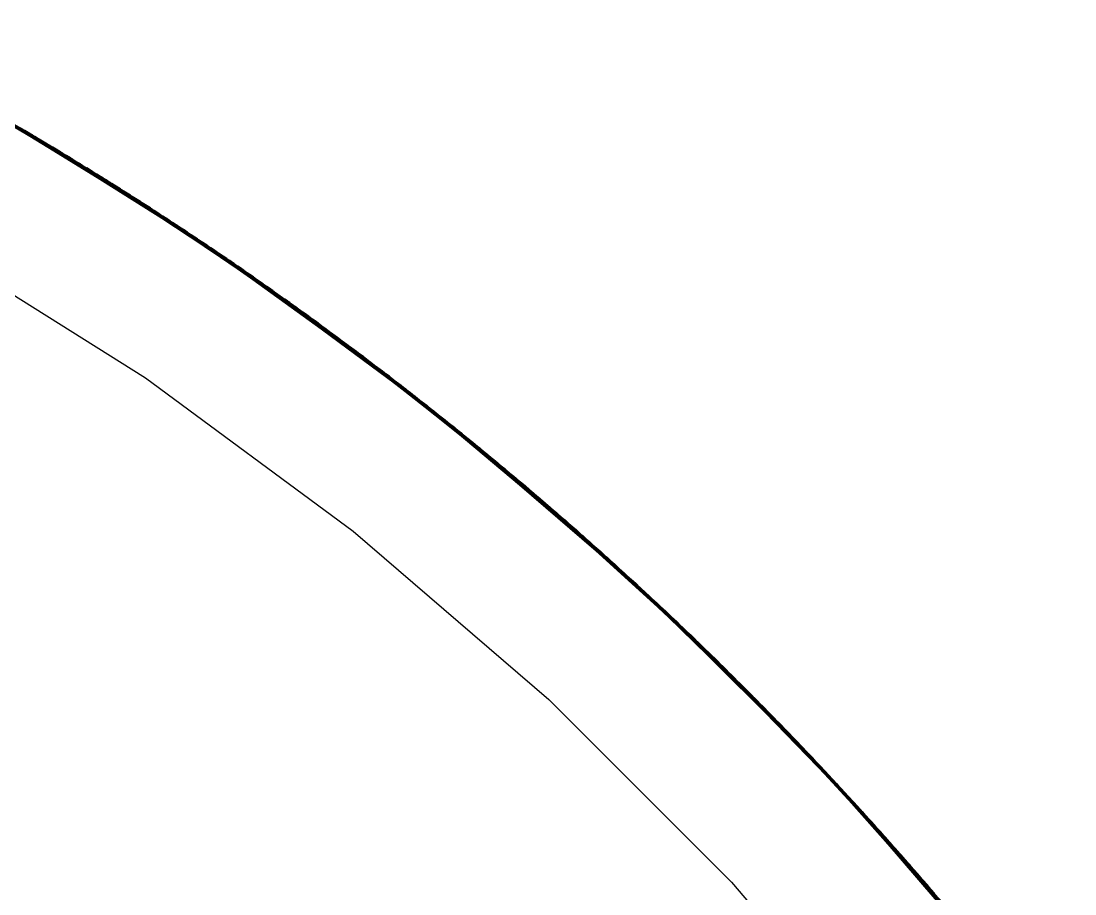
# Model space of a CAD drawing. Header units: millimetres. Extents: x 0 to 420, y 0 to 297.
# Drawn here: x 197.031 to 198.496, y 270.248 to 271.462 of the extents above; entities that cross this region are included whole.
import ezdxf

# ---------------------------------------------------------------- set-up
doc = ezdxf.new("R2010")
doc.units = ezdxf.units.MM
doc.linetypes.add('DASHED', pattern=[1.524, 1.27, -0.254])
doc.layers.add('HIDDEN', color=8, linetype='DASHED', lineweight=25)
doc.layers.add('VISIBLE', color=7, linetype='CONTINUOUS', lineweight=50)

msp = doc.modelspace()

# ---------------------------------------------------------------- linework, layer by layer
at = {"layer": 'HIDDEN'}
for points in [[(196.75632, 271.46195), (197.0338, 271.31043)], [(196.76181, 271.45917), (197.03911, 271.30731)], [(196.76729, 271.45637), (197.0444, 271.30418)], [(196.76739, 271.45626), (197.03907, 271.30717)], [(196.77096, 271.45444), (197.04076, 271.30611)], [(196.77194, 271.45401), (197.04889, 271.30152)], [(196.77742, 271.45121), (197.05419, 271.29838)], [(196.78192, 271.44883), (197.05318, 271.29882)], [(196.7829, 271.4484), (197.05948, 271.29523)], [(196.79088, 271.44402), (197.05483, 271.29777)], [(196.79301, 271.44321), (197.06923, 271.28941)], [(196.7965, 271.44133), (197.06556, 271.29138)], [(196.79846, 271.44039), (197.0745, 271.28625)], [(196.80562, 271.43639), (197.06164, 271.29343)], [(196.80856, 271.43514), (197.08424, 271.28038)], [(196.8112, 271.4337), (197.07965, 271.28293)], [(196.814, 271.43231), (197.08949, 271.2772)], [(196.81998, 271.4289), (197.06866, 271.28897)], [(196.82408, 271.42704), (197.09922, 271.27131)], [(196.82559, 271.42617), (197.09367, 271.27445)], [(196.82951, 271.42418), (197.10446, 271.26811)], [(196.83468, 271.42117), (197.07549, 271.28462)], [(196.83956, 271.41887), (197.11415, 271.26218)], [(196.84027, 271.41843), (197.10767, 271.26592)], [(196.84499, 271.41599), (197.1194, 271.25896)], [(196.84911, 271.41351), (197.08249, 271.28017)], [(196.85043, 271.41309), (197.12463, 271.25573)], [(196.85467, 271.41076), (197.12167, 271.25733)], [(196.85503, 271.41064), (197.12907, 271.25298)], [(196.86046, 271.40774), (197.13431, 271.24975)], [(196.86351, 271.40581), (197.08946, 271.27573)], [(196.86553, 271.40495), (197.13398, 271.24979)], [(196.86588, 271.40483), (197.13954, 271.2465)], [(196.86913, 271.40302), (197.13558, 271.24873)], [(196.87046, 271.40237), (197.14396, 271.24375)], [(196.87588, 271.39945), (197.14918, 271.2405)], [(196.88, 271.39715), (197.14794, 271.24111)], [(196.88129, 271.39652), (197.15439, 271.23724)], [(196.889, 271.39205), (197.14951, 271.24006)], [(196.89128, 271.39109), (197.16402, 271.23119)], [(196.89452, 271.38926), (197.16011, 271.23342)], [(196.89668, 271.38815), (197.16921, 271.22791)], [(196.90322, 271.38429), (197.15641, 271.23546)], [(196.90665, 271.3827), (197.17883, 271.22184)], [(196.90879, 271.38145), (197.17395, 271.22469)], [(196.91203, 271.37974), (197.18401, 271.21854)], [(196.91779, 271.37627), (197.16313, 271.23097)], [(196.919, 271.37423), (197.0553, 271.29517)], [(196.92198, 271.37424), (197.19359, 271.21243)], [(196.92332, 271.37343), (197.18781, 271.2159)], [(196.92735, 271.37126), (197.19876, 271.20911)], [(196.93205, 271.36836), (197.17003, 271.22635)], [(196.93729, 271.36572), (197.20833, 271.20296)], [(196.93755, 271.36551), (197.20165, 271.20703)], [(196.94266, 271.36273), (197.2135, 271.19963)], [(196.94639, 271.36034), (197.17689, 271.22177)], [(196.94803, 271.35971), (197.21867, 271.19628)], [(196.95193, 271.35745), (197.21538, 271.19818)], [(196.95256, 271.35716), (197.22304, 271.19345)], [(196.95793, 271.35414), (197.2282, 271.1901)], [(196.96072, 271.35226), (197.1837, 271.21722)], [(196.96099, 271.35241), (197.27321, 271.1604)], [(196.96268, 271.35138), (197.22756, 271.19035)], [(196.96328, 271.35111), (197.23334, 271.18674)], [(196.96627, 271.34935), (197.22913, 271.18925)], [(196.96782, 271.34854), (197.23771, 271.18388)], [(196.97317, 271.3455), (197.24286, 271.18051)], [(196.97699, 271.34325), (197.2412, 271.18144)], [(196.97851, 271.34246), (197.248, 271.17714)], [(196.98561, 271.33811), (197.24286, 271.18028)], [(196.98838, 271.33682), (197.25749, 271.17088)], [(196.99113, 271.33516), (197.25327, 271.17343)], [(196.9937, 271.33376), (197.26261, 271.16749)], [(197, 271.33012), (197.3166, 271.13119)], [(197.3166, 271.13119), (197, 271.33012)], [(197.00004, 271.32981), (197.24945, 271.17565)], [(197.3164, 271.13131), (197.00162, 271.32911)], [(197.00355, 271.32807), (197.27208, 271.1612)], [(197.00551, 271.32687), (197.26698, 271.16436)], [(197.00886, 271.32499), (197.27719, 271.15778)], [(197.01411, 271.32165), (197.25626, 271.17089)], [(197.0187, 271.31927), (197.28664, 271.15146)], [(197.01956, 271.3187), (197.28065, 271.15524)], [(197.02401, 271.31618), (197.29174, 271.14803)], [(197.02835, 271.31334), (197.26296, 271.16619)], [(197.02931, 271.31307), (197.29684, 271.14459)], [(197.0338, 271.31043), (197.30115, 271.14167)], [(197.03383, 271.31034), (197.29422, 271.14613)], [(197.03911, 271.30731), (197.30625, 271.13822)], [(197.04251, 271.305), (197.26969, 271.16148)], [(197.0444, 271.30418), (197.31134, 271.13477)], [(197.04449, 271.30406), (197.30623, 271.13808)], [(197.04797, 271.30199), (197.30781, 271.13693)], [(197.04889, 271.30152), (197.31565, 271.13183)], [(197.05419, 271.29838), (197.32074, 271.12836)], [(197.05856, 271.2957), (197.31973, 271.12888)], [(197.05948, 271.29523), (197.32582, 271.12489)], [(197.06714, 271.29036), (197.32134, 271.12772)], [(197.06923, 271.28941), (197.33519, 271.11846)], [(197.07259, 271.28732), (197.33164, 271.12066)], [(197.0745, 271.28625), (197.34024, 271.11498)], [(197.0814, 271.2818), (197.32785, 271.12297)], [(197.08424, 271.28038), (197.34959, 271.1085)], [(197.0868, 271.27876), (197.34517, 271.11134)], [(197.08949, 271.2772), (197.35463, 271.105)], [(197.09527, 271.27341), (197.33457, 271.11807)], [(197.09628, 271.27139), (197.27651, 271.1567)], [(197.09922, 271.27131), (197.36397, 271.0985)], [(197.10069, 271.27034), (197.35864, 271.10197)], [(197.10446, 271.26811), (197.369, 271.09498)], [(197.10942, 271.26478), (197.34114, 271.11328)], [(197.11415, 271.26218), (197.37829, 271.08844)], [(197.11483, 271.26169), (197.37206, 271.09259)], [(197.1194, 271.25896), (197.38333, 271.0849)], [(197.12336, 271.25621), (197.34783, 271.1084)], [(197.12463, 271.25573), (197.38835, 271.08134)], [(197.12875, 271.25311), (197.38547, 271.08314)], [(197.12907, 271.25298), (197.39261, 271.07833)], [(197.13431, 271.24975), (197.39763, 271.07476)], [(197.1372, 271.24765), (197.35452, 271.10352)], [(197.13922, 271.24662), (197.39727, 271.07485)], [(197.13954, 271.2465), (197.40264, 271.0712)], [(197.14264, 271.2445), (197.39882, 271.07367)], [(197.14396, 271.24375), (197.40688, 271.06817)], [(197.14918, 271.2405), (197.41188, 271.0646)], [(197.15313, 271.23795), (197.41068, 271.06529)], [(197.15439, 271.23724), (197.41687, 271.06101)], [(197.16181, 271.23228), (197.41217, 271.06415)], [(197.16402, 271.23119), (197.4261, 271.05436)], [(197.16715, 271.22914), (197.42234, 271.05684)], [(197.16921, 271.22791), (197.43108, 271.05077)], [(197.17552, 271.22363), (197.41877, 271.05911)], [(197.17883, 271.22184), (197.44029, 271.04409)], [(197.18088, 271.22045), (197.43562, 271.04724)], [(197.18401, 271.21854), (197.44525, 271.04048)], [(197.18953, 271.21472), (197.42521, 271.05419)], [(197.19063, 271.21259), (197.32165, 271.12508)], [(197.19359, 271.21243), (197.45442, 271.03377)], [(197.19488, 271.21153), (197.44887, 271.0376)], [(197.19876, 271.20911), (197.45938, 271.03013)], [(197.20329, 271.2059), (197.4318, 271.04916)], [(197.20833, 271.20296), (197.46854, 271.02339)], [(197.2086, 271.20271), (197.46213, 271.02788)], [(197.2135, 271.19963), (197.47349, 271.01974)], [(197.21704, 271.19703), (197.43838, 271.04414)], [(197.21867, 271.19628), (197.47844, 271.01607)], [(197.2224, 271.19379), (197.47527, 271.01818)], [(197.22304, 271.19345), (197.48262, 271.01297)], [(197.2282, 271.1901), (197.48756, 271.0093)], [(197.23088, 271.18804), (197.44484, 271.0392)], [(197.23275, 271.18705), (197.48695, 271.00958)], [(197.23334, 271.18674), (197.49248, 271.00562)], [(197.23624, 271.18477), (197.48844, 271.0084)], [(197.23771, 271.18388), (197.49666, 271.00249)], [(197.24286, 271.18051), (197.50159, 270.9988)], [(197.24655, 271.17801), (197.49997, 270.99985)], [(197.248, 271.17714), (197.5065, 270.99511)], [(197.25481, 271.17234), (197.50157, 270.99857)], [(197.25749, 271.17088), (197.51558, 270.98827)], [(197.26014, 271.16905), (197.51154, 270.99107)], [(197.26261, 271.16749), (197.52047, 270.98457)], [(197.26869, 271.16315), (197.50788, 270.99353)], [(197.27208, 271.1612), (197.52952, 270.97768)], [(196.9, 271.15692), (197.20394, 270.96594)], [(196.9, 271.15692), (197.20394, 270.96594)], [(197.27396, 271.15986), (197.52463, 270.98116)], [(197.27469, 271.15941), (197.57167, 270.94521)], [(197.27719, 271.15778), (197.5344, 270.97396)], [(197.28224, 271.1541), (197.51436, 270.98834)], [(197.28664, 271.15146), (197.54344, 270.96704)], [(197.28748, 271.15081), (197.5377, 270.97119)], [(197.29174, 271.14803), (197.54832, 270.9633)], [(197.29587, 271.14494), (197.52079, 270.98321)], [(197.29684, 271.14459), (197.55319, 270.95954)], [(197.30115, 271.14167), (197.55731, 270.95636)], [(197.30116, 271.1416), (197.55066, 270.96125)], [(197.30625, 271.13822), (197.56218, 270.9526)], [(197.30952, 271.1357), (197.52717, 270.97811)], [(197.31134, 271.13477), (197.56704, 270.94883)], [(197.31139, 271.13466), (197.56217, 270.95244)], [(197.31479, 271.13234), (197.56365, 270.95121)], [(197.31565, 271.13183), (197.57115, 270.94562)], [(197.3166, 271.13119), (197.61745, 270.90915)], [(197.61745, 270.90915), (197.3166, 271.13119)], [(197.61728, 270.90928), (197.31884, 271.12954)], [(197.32074, 271.12836), (197.57601, 270.94184)], [(197.32496, 271.1254), (197.57502, 270.94244)], [(197.32582, 271.12489), (197.58086, 270.93806)], [(197.33315, 271.11955), (197.57657, 270.94116)], [(197.33519, 271.11846), (197.5898, 270.93105)], [(197.33841, 271.11616), (197.5864, 270.93346)], [(197.34024, 271.11498), (197.59463, 270.92725)], [(197.34685, 271.11009), (197.58277, 270.93601)], [(197.34959, 271.1085), (197.60355, 270.9202)], [(197.35205, 271.10672), (197.59932, 270.92331)], [(197.35463, 271.105), (197.60836, 270.91638)], [(197.36019, 271.10082), (197.58916, 270.9307)], [(197.36103, 271.09877), (197.53368, 270.9729)], [(197.36397, 271.0985), (197.61726, 270.9093)], [(197.36539, 271.09743), (197.61218, 270.9131)], [(197.369, 271.09498), (197.62207, 270.90547)], [(197.37373, 271.09135), (197.59545, 270.92547)], [(197.37829, 271.08844), (197.63093, 270.89836)], [(197.37894, 271.08791), (197.62497, 270.9029)], [(197.38333, 271.0849), (197.63573, 270.8945)], [(197.38712, 271.0819), (197.6018, 270.9202)], [(197.38835, 271.08134), (197.64051, 270.89064)], [(197.39232, 271.07845), (197.63775, 270.89263)], [(197.39261, 271.07833), (197.64457, 270.88736)], [(197.39763, 271.07476), (197.64936, 270.88349)], [(197.40037, 271.0725), (197.60818, 270.9149)], [(197.40236, 271.07131), (197.64898, 270.88362)], [(197.40264, 271.0712), (197.65413, 270.87961)], [(197.4056, 271.069), (197.65048, 270.88232)], [(197.40688, 271.06817), (197.65818, 270.87632)], [(197.41188, 271.0646), (197.66295, 270.87244)], [(197.41566, 271.0618), (197.66177, 270.87322)], [(197.41687, 271.06101), (197.6677, 270.86855)], [(197.42398, 271.05558), (197.66318, 270.87199)], [(197.4261, 271.05436), (197.67649, 270.86133)], [(197.42912, 271.05211), (197.67289, 270.86405)], [(197.43108, 271.05077), (197.68122, 270.85743)], [(197.43713, 271.04607), (197.66945, 270.86654)], [(197.44029, 271.04409), (197.68999, 270.85018)], [(197.44227, 271.04257), (197.68555, 270.85361)], [(197.44525, 271.04048), (197.69472, 270.84626)], [(197.45052, 271.03632), (197.6756, 270.8612)], [(197.45147, 271.03414), (197.57678, 270.93846)], [(197.45442, 271.03377), (197.70345, 270.83899)], [(197.45565, 271.0328), (197.69815, 270.84316)], [(197.45938, 271.03013), (197.70817, 270.83505)], [(197.46372, 271.02663), (197.68184, 270.85578)], [(197.46854, 271.02339), (197.71688, 270.82774)], [(197.46882, 271.02311), (197.71075, 270.83263)], [(197.47349, 271.01974), (197.7216, 270.82378)], [(197.47683, 271.01695), (197.6881, 270.85034)], [(197.47844, 271.01607), (197.7263, 270.81981)], [(197.48198, 271.01337), (197.72327, 270.82211)], [(197.48262, 271.01297), (197.73028, 270.81645)], [(197.48756, 271.0093), (197.73497, 270.81247)], [(197.49012, 271.00707), (197.69421, 270.84503)], [(197.49189, 271.00598), (197.73439, 270.81279)], [(197.49248, 271.00562), (197.73965, 270.8085)], [(197.49526, 271.00347), (197.73579, 270.81152)], [(197.49666, 271.00249), (197.74362, 270.8051)], [(197.50159, 270.9988), (197.74831, 270.80111)], [(197.50513, 270.99606), (197.74676, 270.80226)], [(197.5065, 270.99511), (197.75297, 270.79712)], [(197.51301, 270.98989), (197.74829, 270.80087)], [(197.51558, 270.98827), (197.76161, 270.78972)], [(197.51811, 270.98627), (197.75776, 270.79276)], [(197.52047, 270.98457), (197.76626, 270.78571)], [(197.52627, 270.97985), (197.75428, 270.79542)], [(197.52952, 270.97768), (197.77485, 270.77827)], [(197.53133, 270.97623), (197.77019, 270.78205)], [(197.5344, 270.97396), (197.77949, 270.77424)], [(197.53924, 270.96994), (197.76043, 270.78984)], [(197.20394, 270.96594), (197.49275, 270.75278)], [(197.20394, 270.96594), (197.49275, 270.75278)], [(197.54344, 270.96704), (197.78807, 270.76677)], [(197.54426, 270.96633), (197.7826, 270.77128)], [(197.54832, 270.9633), (197.7927, 270.76272)], [(197.55221, 270.95998), (197.76653, 270.78429)], [(197.55319, 270.95954), (197.79733, 270.75866)], [(197.55729, 270.9563), (197.79491, 270.76053)], [(197.55731, 270.95636), (197.80124, 270.75523)], [(197.56218, 270.9526), (197.80586, 270.75117)], [(197.56529, 270.94986), (197.77255, 270.77883)], [(197.56704, 270.94883), (197.81047, 270.7471)], [(197.56706, 270.94873), (197.80586, 270.75099)], [(197.57034, 270.94617), (197.80724, 270.74969)], [(197.57115, 270.94562), (197.81438, 270.74364)], [(197.57392, 270.94335), (197.8512, 270.71058)], [(197.57601, 270.94184), (197.81899, 270.73956)], [(197.58006, 270.93859), (197.81802, 270.74023)], [(197.58086, 270.93806), (197.82358, 270.73548)], [(197.58785, 270.93226), (197.8195, 270.73884)], [(197.5898, 270.93105), (197.83207, 270.72791)], [(197.59288, 270.92855), (197.82883, 270.73054)], [(197.59463, 270.92725), (197.83664, 270.72382)], [(197.60092, 270.92196), (197.82537, 270.7333)], [(197.60355, 270.9202), (197.8451, 270.71622)], [(197.6059, 270.91826), (197.84107, 270.71959)], [(197.60836, 270.91638), (197.84966, 270.7121)], [(197.61367, 270.91184), (197.83141, 270.7276)], [(197.61438, 270.90975), (197.77872, 270.77322)], [(197.61726, 270.9093), (197.8581, 270.70447)], [(197.61745, 270.90915), (197.90086, 270.66525)], [(197.90086, 270.66525), (197.61745, 270.90915)], [(197.61863, 270.90813), (197.85327, 270.70858)], [(197.89911, 270.66676), (197.6187, 270.90808)], [(197.62207, 270.90547), (197.86265, 270.70034)], [(197.62654, 270.90156), (197.83739, 270.72196)], [(197.63093, 270.89836), (197.87105, 270.69269)], [(197.63153, 270.8978), (197.86538, 270.6976)], [(197.63573, 270.8945), (197.87559, 270.68854)], [(197.63934, 270.89126), (197.84336, 270.71632)], [(197.64051, 270.89064), (197.88012, 270.68439)], [(197.64432, 270.88748), (197.87748, 270.68655)], [(197.64457, 270.88736), (197.88397, 270.68085)], [(197.64936, 270.88349), (197.8885, 270.67669)], [(197.65196, 270.88104), (197.8494, 270.71062)], [(197.6539, 270.87972), (197.88811, 270.67686)], [(197.65413, 270.87961), (197.89302, 270.67252)], [(197.65696, 270.87723), (197.88955, 270.67545)], [(197.65818, 270.87632), (197.89685, 270.66897)], [(197.66295, 270.87244), (197.90136, 270.6648)], [(197.66654, 270.86942), (197.90022, 270.66567)], [(197.6677, 270.86855), (197.90586, 270.66062)], [(197.67446, 270.86268), (197.90156, 270.66435)], [(197.67649, 270.86133), (197.91417, 270.65286)], [(197.67936, 270.85888), (197.91075, 270.6558)], [(197.68122, 270.85743), (197.91865, 270.64867)], [(197.68699, 270.85234), (197.90747, 270.65852)], [(197.68999, 270.85018), (197.92695, 270.64088)], [(197.69189, 270.84853), (197.92274, 270.64457)], [(197.69472, 270.84626), (197.93142, 270.63667)], [(197.6997, 270.84179), (197.91329, 270.65277)], [(197.70049, 270.83957), (197.81962, 270.73606)], [(197.70345, 270.83899), (197.93967, 270.62886)], [(197.70461, 270.83794), (197.93464, 270.63336)], [(197.70817, 270.83505), (197.94414, 270.62462)], [(197.71229, 270.83126), (197.91916, 270.64698)], [(197.71688, 270.82774), (197.95237, 270.61678)], [(197.71717, 270.82741), (197.94655, 270.62206)], [(197.7216, 270.82378), (197.95682, 270.61253)], [(197.72473, 270.8208), (197.92508, 270.64115)], [(197.7263, 270.81981), (197.96126, 270.60827)], [(197.72965, 270.81689), (197.95838, 270.61076)], [(197.73028, 270.81645), (197.96502, 270.60466)], [(197.73497, 270.81247), (197.96946, 270.6004)], [(197.73738, 270.81009), (197.93083, 270.63547)], [(197.73908, 270.80889), (197.96888, 270.60077)], [(197.73965, 270.8085), (197.97387, 270.59614)], [(197.74229, 270.80616), (197.97019, 270.59942)], [(197.74362, 270.8051), (197.97762, 270.5925)], [(197.74831, 270.80111), (197.98204, 270.58822)], [(197.75169, 270.79813), (197.98058, 270.58946)], [(197.75297, 270.79712), (197.98644, 270.58394)], [(197.75917, 270.79147), (197.98203, 270.58797)], [(197.76161, 270.78972), (197.99459, 270.57601)], [(197.76402, 270.78755), (197.99097, 270.57927)], [(197.76626, 270.78571), (197.99898, 270.57171)], [(197.77174, 270.78063), (197.98769, 270.58213)], [(197.77485, 270.77827), (198.00709, 270.56375)], [(197.77656, 270.7767), (198.00268, 270.56782)], [(197.77949, 270.77424), (198.01147, 270.55943)], [(197.78408, 270.76991), (197.99346, 270.57618)], [(197.78807, 270.76677), (198.01955, 270.55143)], [(197.78888, 270.76598), (198.01437, 270.55629)], [(197.49275, 270.75278), (197.76483, 270.51864)], [(197.49275, 270.75278), (197.76483, 270.51864)], [(197.7927, 270.76272), (198.02392, 270.5471)], [(197.79635, 270.75919), (197.99922, 270.57024)], [(197.79733, 270.75866), (198.02829, 270.54276)], [(197.80119, 270.75519), (198.02599, 270.54477)], [(197.80124, 270.75523), (198.03198, 270.53908)], [(197.80586, 270.75117), (198.03633, 270.53474)], [(197.8088, 270.74823), (198.00484, 270.56443)], [(197.81047, 270.7471), (198.04067, 270.53039)], [(197.81047, 270.74701), (198.03631, 270.53456)], [(197.81362, 270.74423), (198.0376, 270.53319)], [(197.81438, 270.74364), (198.04435, 270.52669)], [(197.81899, 270.73956), (198.04869, 270.52232)], [(197.82285, 270.73604), (198.04776, 270.52307)], [(197.82358, 270.73548), (198.05301, 270.51796)], [(197.8302, 270.72924), (198.04917, 270.52156)], [(197.83207, 270.72791), (198.06101, 270.50988)], [(197.83498, 270.72522), (198.05796, 270.51269)], [(197.83664, 270.72382), (198.06532, 270.5055)], [(197.84258, 270.71815), (198.05469, 270.51564)], [(197.8451, 270.71622), (198.07327, 270.49738)], [(197.84733, 270.71413), (198.06946, 270.501)], [(197.84966, 270.7121), (198.07757, 270.49299)], [(197.8547, 270.70721), (198.06035, 270.50959)], [(197.8555, 270.70669), (198.11657, 270.45258)], [(197.85528, 270.70507), (198.01065, 270.55845)], [(197.8581, 270.70447), (198.0855, 270.48484)], [(197.85941, 270.7032), (198.08095, 270.48924)], [(197.86265, 270.70034), (198.08979, 270.48043)], [(197.86684, 270.69619), (198.06598, 270.50355)], [(197.87105, 270.69269), (198.09769, 270.47226)], [(197.87159, 270.69211), (198.09233, 270.47752)], [(197.87559, 270.68854), (198.10196, 270.46783)], [(197.879, 270.68507), (198.07155, 270.49759)], [(197.88012, 270.68439), (198.10622, 270.4634)], [(197.88375, 270.68097), (198.10372, 270.46573)], [(197.88397, 270.68085), (198.10983, 270.45963)], [(197.8885, 270.67669), (198.11409, 270.45518)], [(197.89096, 270.67407), (198.07723, 270.49151)], [(197.89282, 270.67262), (198.1137, 270.4554)], [(197.89302, 270.67252), (198.11833, 270.45074)], [(197.89571, 270.66994), (198.11507, 270.45388)], [(197.89685, 270.66897), (198.12194, 270.44696)], [(197.90086, 270.66525), (198.16526, 270.40086)], [(198.16526, 270.40086), (197.90086, 270.66525)], [(197.90136, 270.6648), (198.12617, 270.44251)], [(198.16488, 270.40124), (197.90201, 270.66411)], [(197.90476, 270.66155), (198.12509, 270.44345)], [(197.90586, 270.66062), (198.1304, 270.43806)], [(197.91223, 270.65433), (198.12635, 270.44204)], [(197.91417, 270.65286), (198.1382, 270.42979)], [(197.9169, 270.65023), (198.13498, 270.43294)], [(197.91865, 270.64867), (198.14241, 270.42531)], [(197.92411, 270.6432), (198.13188, 270.43585)], [(197.92695, 270.64088), (198.1502, 270.41702)], [(197.92875, 270.6391), (198.14623, 270.42096)], [(197.93142, 270.63667), (198.1544, 270.41253)], [(197.93609, 270.63191), (198.13735, 270.42972)], [(197.93672, 270.62966), (198.04917, 270.51872)], [(197.93967, 270.62886), (198.16214, 270.40422)], [(197.94075, 270.62775), (198.15739, 270.40903)], [(197.94414, 270.62462), (198.16633, 270.39971)], [(197.94802, 270.62058), (198.14282, 270.4236)], [(197.95237, 270.61678), (198.17404, 270.39136)], [(197.95266, 270.61641), (198.16856, 270.39701)], [(197.95682, 270.61253), (198.17822, 270.38684)], [(197.95976, 270.60936), (198.14836, 270.41739)], [(197.96126, 270.60827), (198.18238, 270.38231)], [(197.96443, 270.60514), (198.17966, 270.38498)], [(197.96502, 270.60466), (198.18591, 270.37847)], [(197.96946, 270.6004), (198.19006, 270.37394)], [(197.97168, 270.5979), (198.15375, 270.41135)], [(197.97333, 270.59657), (198.1895, 270.37435)], [(197.97387, 270.59614), (198.1942, 270.3694)], [(197.97636, 270.59365), (198.19072, 270.37293)], [(197.97762, 270.5925), (198.19772, 270.36554)], [(197.98204, 270.58822), (198.20185, 270.36099)], [(197.98524, 270.58503), (198.20048, 270.3623)], [(197.98644, 270.58394), (198.20598, 270.35644)], [(197.9923, 270.57789), (198.20184, 270.36071)], [(197.99459, 270.57601), (198.21361, 270.348)], [(197.99687, 270.57368), (198.21021, 270.35148)], [(197.99898, 270.57171), (198.21772, 270.34344)], [(198.00412, 270.56631), (198.20715, 270.3545)], [(198.00709, 270.56375), (198.2253, 270.33498)], [(198.0087, 270.56207), (198.22116, 270.33932)], [(198.01147, 270.55943), (198.22941, 270.33039)], [(198.01578, 270.55481), (198.21252, 270.34821)], [(198.01955, 270.55143), (198.23697, 270.3219)], [(198.02034, 270.55057), (198.23209, 270.32709)], [(198.02392, 270.5471), (198.24105, 270.3173)], [(198.02732, 270.54336), (198.2179, 270.34191)], [(198.02829, 270.54276), (198.24513, 270.31269)], [(198.03191, 270.53906), (198.24296, 270.31485)], [(198.03198, 270.53908), (198.24859, 270.30879)], [(198.03633, 270.53474), (198.25266, 270.30418)], [(198.03907, 270.53163), (198.22315, 270.33576)], [(198.04066, 270.53031), (198.25261, 270.30401)], [(198.04067, 270.53039), (198.25671, 270.29957)], [(197.76483, 270.51864), (198.01865, 270.26482)], [(197.76483, 270.51864), (198.01865, 270.26482)], [(198.04363, 270.52732), (198.25381, 270.30257)], [(198.04435, 270.52669), (198.26015, 270.29563)], [(198.04869, 270.52232), (198.2642, 270.29101)], [(198.05234, 270.51856), (198.26333, 270.2918)], [(198.05301, 270.51796), (198.26824, 270.28638)], [(198.05925, 270.5113), (198.26465, 270.2902)], [(198.06101, 270.50988), (198.27571, 270.2778)], [(198.06375, 270.507), (198.27286, 270.28079)], [(198.06532, 270.5055), (198.27974, 270.27317)], [(198.07088, 270.49947), (198.26981, 270.28392)], [(198.07327, 270.49738), (198.28716, 270.26457)], [(198.07537, 270.49516), (198.28358, 270.26842)], [(198.07757, 270.49299), (198.29117, 270.2599)], [(198.08231, 270.48776), (198.27506, 270.27753)], [(198.08276, 270.48559), (198.22853, 270.32945)], [(198.0855, 270.48484), (198.29858, 270.25127)], [(198.08676, 270.48346), (198.2943, 270.25596)], [(198.08979, 270.48043), (198.30258, 270.24659)], [(198.09368, 270.47605), (198.28032, 270.27113)], [(198.09769, 270.47226), (198.30995, 270.23794)], [(198.09817, 270.47167), (198.30492, 270.24354)], [(198.10196, 270.46783), (198.31393, 270.23326)], [(198.10515, 270.46414), (198.28547, 270.26487)], [(198.10622, 270.4634), (198.3179, 270.22857)], [(198.10963, 270.45975), (198.31555, 270.23104)], [(198.10983, 270.45963), (198.32126, 270.22457)], [(198.11409, 270.45518), (198.32523, 270.21987)], [(198.11639, 270.45241), (198.29075, 270.25843)], [(198.11679, 270.45236), (198.3599, 270.17818)], [(198.11816, 270.45083), (198.32485, 270.22011)], [(198.11833, 270.45074), (198.32918, 270.21517)], [(198.12087, 270.44799), (198.32613, 270.2185)], [(198.12194, 270.44696), (198.33254, 270.21116)], [(198.12617, 270.44251), (198.33649, 270.20646)], [(198.12937, 270.43905), (198.33547, 270.20746)], [(198.1304, 270.43806), (198.34043, 270.20174)], [(198.13637, 270.43137), (198.33665, 270.20596)], [(198.1382, 270.42979), (198.34769, 270.193)], [(198.14077, 270.42698), (198.34467, 270.19635)], [(198.14241, 270.42531), (198.35161, 270.18827)], [(198.14754, 270.41949), (198.34177, 270.19943)], [(198.1502, 270.41702), (198.35885, 270.1795)], [(198.1519, 270.4151), (198.35515, 270.18369)], [(198.1544, 270.41253), (198.36276, 270.17475)], [(198.15873, 270.40751), (198.34686, 270.19295)], [(198.15922, 270.40523), (198.26451, 270.28733)], [(198.16214, 270.40422), (198.36997, 270.16596)], [(198.16313, 270.40305), (198.36553, 270.17107)], [(198.16526, 270.40086), (198.40916, 270.11744)], [(198.40916, 270.11744), (198.16526, 270.40086)], [(198.16633, 270.39971), (198.37386, 270.1612)], [(198.40884, 270.11781), (198.16863, 270.39694)], [(198.16995, 270.39542), (198.35191, 270.18653)], [(198.17404, 270.39136), (198.38103, 270.15238)], [(198.17434, 270.39095), (198.37591, 270.15837)], [(198.17822, 270.38684), (198.38491, 270.1476)], [(198.18096, 270.38348), (198.35705, 270.17998)], [(198.18238, 270.38231), (198.38878, 270.14283)], [(198.18536, 270.37897), (198.38624, 270.14565)], [(198.18591, 270.37847), (198.39206, 270.13876)], [(198.19006, 270.37394), (198.39592, 270.13398)], [(198.1921, 270.37133), (198.36206, 270.1736)], [(198.19369, 270.36987), (198.39537, 270.13444)], [(198.1942, 270.3694), (198.39977, 270.1292)], [(198.19651, 270.36677), (198.39651, 270.13293)], [(198.19772, 270.36554), (198.40303, 270.12512)], [(198.20185, 270.36099), (198.40686, 270.12032)], [(198.20486, 270.35759), (198.4056, 270.12169)], [(198.20598, 270.35644), (198.41069, 270.11551)], [(198.21146, 270.35), (198.40686, 270.12002)], [(198.21361, 270.348), (198.41777, 270.10661)], [(198.21575, 270.34552), (198.41461, 270.11028)], [(198.21772, 270.34344), (198.42159, 270.10179)], [(198.22249, 270.33773), (198.41178, 270.11345)], [(198.2253, 270.33498), (198.42863, 270.09287)], [(198.2268, 270.33321), (198.42476, 270.09747)], [(198.22941, 270.33039), (198.43243, 270.08803)], [(198.23343, 270.3255), (198.41673, 270.10686)], [(198.23697, 270.3219), (198.43944, 270.07908)], [(198.23772, 270.32096), (198.43489, 270.08458)], [(198.24105, 270.3173), (198.44323, 270.07423)], [(198.24421, 270.31335), (198.42171, 270.10022)], [(198.24513, 270.31269), (198.44701, 270.06938)], [(198.24852, 270.30877), (198.44498, 270.07166)], [(198.24859, 270.30879), (198.45021, 270.06526)], [(198.25266, 270.30418), (198.45398, 270.06041)], [(198.25517, 270.30092), (198.42657, 270.09374)], [(198.25669, 270.29949), (198.45391, 270.06026)], [(198.25671, 270.29957), (198.45773, 270.05555)], [(198.25947, 270.29632), (198.45502, 270.05874)], [(198.26015, 270.29563), (198.46092, 270.05141)], [(198.2642, 270.29101), (198.46467, 270.04653)], [(198.26762, 270.287), (198.46386, 270.04737)], [(198.26824, 270.28638), (198.46841, 270.04166)], [(198.27407, 270.27931), (198.46508, 270.04568)], [(198.27571, 270.2778), (198.47532, 270.03263)], [(198.27828, 270.27475), (198.47267, 270.03577)], [(198.27974, 270.27317), (198.47904, 270.02774)], [(198.28489, 270.26681), (198.46985, 270.03906)], [(198.01865, 270.26482), (198.25279, 269.99274)], [(198.01865, 270.26482), (198.25279, 269.99274)], [(198.28716, 270.26457), (198.48591, 270.01869)], [(198.28911, 270.26221), (198.48258, 270.02277)], [(198.29117, 270.2599), (198.48962, 270.01378)], [(198.29559, 270.25437), (198.47468, 270.03236)], [(198.29591, 270.25217), (198.43151, 270.08715)], [(198.29858, 270.25127), (198.49646, 270.0047)], [(198.29977, 270.24978), (198.49249, 270.00966)]]:
    msp.add_lwpolyline(points, dxfattribs=at)
at = {"layer": 'VISIBLE'}
for points in [[(196.96792, 271.34847), (197.23782, 271.18381)], [(197.00114, 271.32821), (197.0355, 271.30943)], [(197.00824, 271.32388), (197.04964, 271.30107)], [(197.0266, 271.31443), (197.03209, 271.31144)], [(197.03209, 271.31144), (197.03383, 271.31034)], [(197.0355, 271.30943), (197.04251, 271.305)], [(197.03907, 271.30717), (197.0428, 271.30513)], [(197.04076, 271.30611), (197.04622, 271.30311)], [(197.0428, 271.30513), (197.04449, 271.30406)], [(197.04622, 271.30311), (197.04797, 271.30199)], [(197.04964, 271.30107), (197.09628, 271.27139)], [(197.05318, 271.29882), (197.05691, 271.29676)], [(197.05483, 271.29777), (197.06033, 271.29472)], [(197.0553, 271.29517), (197.14438, 271.24349)], [(197.05691, 271.29676), (197.05856, 271.2957)], [(197.06033, 271.29472), (197.06714, 271.29036)], [(197.06164, 271.29343), (197.07441, 271.2863)], [(197.06556, 271.29138), (197.07101, 271.28834)], [(197.06866, 271.28897), (197.08846, 271.27783)], [(197.07101, 271.28834), (197.07259, 271.28732)], [(197.07441, 271.2863), (197.0814, 271.2818)], [(197.07549, 271.28462), (197.10248, 271.26932)], [(197.07965, 271.28293), (197.08506, 271.27989)], [(197.08249, 271.28017), (197.11646, 271.26076)], [(197.08506, 271.27989), (197.0868, 271.27876)], [(197.08846, 271.27783), (197.09527, 271.27341)], [(197.08946, 271.27573), (197.13044, 271.25214)], [(197.09367, 271.27445), (197.09908, 271.27138)], [(197.09908, 271.27138), (197.10069, 271.27034)], [(197.10248, 271.26932), (197.10942, 271.26478)], [(197.10767, 271.26592), (197.11309, 271.26284)], [(197.11309, 271.26284), (197.11483, 271.26169)], [(197.11646, 271.26076), (197.12336, 271.25621)], [(197.12167, 271.25733), (197.12706, 271.25423)], [(197.12706, 271.25423), (197.12875, 271.25311)], [(197.13044, 271.25214), (197.1372, 271.24765)], [(197.13398, 271.24979), (197.13763, 271.24768)], [(197.13558, 271.24873), (197.14101, 271.24559)], [(197.13763, 271.24768), (197.13922, 271.24662)], [(197.14101, 271.24559), (197.14264, 271.2445)], [(197.14438, 271.24349), (197.19063, 271.21259)], [(197.14794, 271.24111), (197.15156, 271.239)], [(197.14951, 271.24006), (197.15493, 271.2369)], [(197.15156, 271.239), (197.15313, 271.23795)], [(197.15493, 271.2369), (197.16181, 271.23228)], [(197.15641, 271.23546), (197.16882, 271.22816)], [(197.16011, 271.23342), (197.16545, 271.23029)], [(197.16313, 271.23097), (197.18268, 271.21939)], [(197.16545, 271.23029), (197.16715, 271.22914)], [(197.16882, 271.22816), (197.17552, 271.22363)], [(197.17003, 271.22635), (197.1965, 271.21056)], [(197.17395, 271.22469), (197.17932, 271.22152)], [(197.17689, 271.22177), (197.2103, 271.20169)], [(197.17932, 271.22152), (197.18088, 271.22045)], [(197.18268, 271.21939), (197.18953, 271.21472)], [(197.1837, 271.21722), (197.22407, 271.19278)], [(197.18781, 271.2159), (197.19316, 271.21271)], [(197.19316, 271.21271), (197.19488, 271.21153)], [(197.1965, 271.21056), (197.20329, 271.2059)], [(197.20165, 271.20703), (197.20696, 271.20384)], [(197.20696, 271.20384), (197.2086, 271.20271)], [(197.2103, 271.20169), (197.21704, 271.19703)], [(197.21538, 271.19818), (197.22075, 271.19494)], [(197.22075, 271.19494), (197.2224, 271.19379)], [(197.22407, 271.19278), (197.23088, 271.18804)], [(197.22756, 271.19035), (197.23118, 271.18815)], [(197.22913, 271.18925), (197.2345, 271.18599)], [(197.23118, 271.18815), (197.23275, 271.18705)], [(197.2345, 271.18599), (197.23624, 271.18477)], [(197.23782, 271.18381), (197.49676, 271.00241)], [(197.2412, 271.18144), (197.24489, 271.17917)], [(197.24286, 271.18028), (197.24822, 271.17699)], [(197.24489, 271.17917), (197.24655, 271.17801)], [(197.24822, 271.17699), (197.25481, 271.17234)], [(197.24945, 271.17565), (197.26191, 271.16795)], [(197.25327, 271.17343), (197.2586, 271.17014)], [(197.25626, 271.17089), (197.27556, 271.15887)], [(197.2586, 271.17014), (197.26014, 271.16905)], [(197.26191, 271.16795), (197.26869, 271.16315)], [(197.26296, 271.16619), (197.2892, 271.14974)], [(197.26698, 271.16436), (197.27226, 271.16108)], [(197.26969, 271.16148), (197.30279, 271.14057)], [(197.27226, 271.16108), (197.27396, 271.15986)], [(197.27321, 271.1604), (197.27394, 271.15995)], [(197.27394, 271.15995), (197.27469, 271.15941)], [(197.27556, 271.15887), (197.28224, 271.1541)], [(197.27651, 271.1567), (197.31637, 271.13134)], [(197.28065, 271.15524), (197.28589, 271.15195)], [(197.28589, 271.15195), (197.28748, 271.15081)], [(197.2892, 271.14974), (197.29587, 271.14494)], [(197.29422, 271.14613), (197.29951, 271.14279)], [(197.29951, 271.14279), (197.30116, 271.1416)], [(197.30279, 271.14057), (197.30952, 271.1357)], [(197.30623, 271.13808), (197.30981, 271.13581)], [(197.30781, 271.13693), (197.31309, 271.13358)], [(197.30981, 271.13581), (197.31139, 271.13466)], [(197.31309, 271.13358), (197.31479, 271.13234)], [(197.31637, 271.13134), (197.36103, 271.09877)], [(197.3166, 271.13119), (197.3164, 271.13131)], [(197.31884, 271.12954), (197.3166, 271.13119)], [(197.31973, 271.12888), (197.32336, 271.12657)], [(197.32134, 271.12772), (197.32664, 271.12432)], [(197.32165, 271.12508), (197.40728, 271.06788)], [(197.32336, 271.12657), (197.32496, 271.1254)], [(197.32664, 271.12432), (197.33315, 271.11955)], [(197.32785, 271.12297), (197.34016, 271.11503)], [(197.33164, 271.12066), (197.33689, 271.11728)], [(197.33457, 271.11807), (197.35364, 271.10569)], [(197.33689, 271.11728), (197.33841, 271.11616)], [(197.34016, 271.11503), (197.34685, 271.11009)], [(197.34114, 271.11328), (197.3671, 271.0963)], [(197.34517, 271.11134), (197.35038, 271.10796)], [(197.34783, 271.1084), (197.38051, 271.08688)], [(197.35038, 271.10796), (197.35205, 271.10672)], [(197.35364, 271.10569), (197.36019, 271.10082)], [(197.35452, 271.10352), (197.39392, 271.07739)], [(197.35864, 271.10197), (197.36384, 271.09858)], [(197.36384, 271.09858), (197.36539, 271.09743)], [(197.3671, 271.0963), (197.37373, 271.09135)], [(197.37206, 271.09259), (197.37728, 271.08916)], [(197.37728, 271.08916), (197.37894, 271.08791)], [(197.38051, 271.08688), (197.38712, 271.0819)], [(197.38547, 271.08314), (197.39068, 271.0797)], [(197.39068, 271.0797), (197.39232, 271.07845)], [(197.39392, 271.07739), (197.40037, 271.0725)], [(197.39727, 271.07485), (197.40081, 271.07249)], [(197.39882, 271.07367), (197.40405, 271.07018)], [(197.40081, 271.07249), (197.40236, 271.07131)], [(197.40405, 271.07018), (197.4056, 271.069)], [(197.40728, 271.06788), (197.45147, 271.03414)], [(197.41068, 271.06529), (197.41417, 271.06295)], [(197.41217, 271.06415), (197.4174, 271.06064)], [(197.41417, 271.06295), (197.41566, 271.0618)], [(197.4174, 271.06064), (197.42398, 271.05558)], [(197.41877, 271.05911), (197.4307, 271.05104)], [(197.42234, 271.05684), (197.42748, 271.05338)], [(197.42521, 271.05419), (197.44398, 271.04141)], [(197.42748, 271.05338), (197.42912, 271.05211)], [(197.4307, 271.05104), (197.43713, 271.04607)], [(197.4318, 271.04916), (197.45721, 271.03173)], [(197.43562, 271.04724), (197.44076, 271.04374)], [(197.43838, 271.04414), (197.47043, 271.022)], [(197.44076, 271.04374), (197.44227, 271.04257)], [(197.44398, 271.04141), (197.45052, 271.03632)], [(197.44484, 271.0392), (197.48361, 271.01223)], [(197.44887, 271.0376), (197.45402, 271.03408)], [(197.45402, 271.03408), (197.45565, 271.0328)], [(197.45721, 271.03173), (197.46372, 271.02663)], [(197.46213, 271.02788), (197.46723, 271.02436)], [(197.46723, 271.02436), (197.46882, 271.02311)], [(197.47043, 271.022), (197.47683, 271.01695)], [(197.47527, 271.01818), (197.48043, 271.0146)], [(197.48043, 271.0146), (197.48198, 271.01337)], [(197.48361, 271.01223), (197.49012, 271.00707)], [(197.48695, 271.00958), (197.49041, 271.00717)], [(197.48844, 271.0084), (197.49359, 271.0048)], [(197.49041, 271.00717), (197.49189, 271.00598)], [(197.49359, 271.0048), (197.49526, 271.00347)], [(197.49676, 271.00241), (197.74373, 270.80502)], [(197.49997, 270.99985), (197.50353, 270.99734)], [(197.50157, 270.99857), (197.50671, 270.99495)], [(197.50353, 270.99734), (197.50513, 270.99606)], [(197.50671, 270.99495), (197.51301, 270.98989)], [(197.50788, 270.99353), (197.51981, 270.98507)], [(197.51154, 270.99107), (197.51663, 270.98746)], [(197.51436, 270.98834), (197.53286, 270.97514)], [(197.51663, 270.98746), (197.51811, 270.98627)], [(197.51981, 270.98507), (197.52627, 270.97985)], [(197.52079, 270.98321), (197.54589, 270.96516)], [(197.52463, 270.98116), (197.5297, 270.97755)], [(197.52717, 270.97811), (197.55888, 270.95515)], [(197.5297, 270.97755), (197.53133, 270.97623)], [(197.53286, 270.97514), (197.53924, 270.96994)], [(197.53368, 270.9729), (197.57184, 270.94508)], [(197.5377, 270.97119), (197.54273, 270.96758)], [(197.54273, 270.96758), (197.54426, 270.96633)], [(197.54589, 270.96516), (197.55221, 270.95998)], [(197.55066, 270.96125), (197.55574, 270.95758)], [(197.55574, 270.95758), (197.55729, 270.9563)], [(197.55888, 270.95515), (197.56529, 270.94986)], [(197.56217, 270.95244), (197.56558, 270.94996)], [(197.56365, 270.95121), (197.56871, 270.94753)], [(197.56558, 270.94996), (197.56706, 270.94873)], [(197.56871, 270.94753), (197.57034, 270.94617)], [(197.57167, 270.94521), (197.57198, 270.94498)], [(197.57184, 270.94508), (197.61438, 270.90975)], [(197.57198, 270.94498), (197.57392, 270.94335)], [(197.57502, 270.94244), (197.57852, 270.93988)], [(197.57657, 270.94116), (197.58165, 270.93743)], [(197.57678, 270.93846), (197.65857, 270.876)], [(197.57852, 270.93988), (197.58006, 270.93859)], [(197.58165, 270.93743), (197.58785, 270.93226)], [(197.58277, 270.93601), (197.59456, 270.92731)], [(197.5864, 270.93346), (197.59143, 270.92976)], [(197.58916, 270.9307), (197.60742, 270.91713)], [(197.59143, 270.92976), (197.59288, 270.92855)], [(197.59456, 270.92731), (197.60092, 270.92196)], [(197.59545, 270.92547), (197.62026, 270.90691)], [(197.59932, 270.92331), (197.60431, 270.9196)], [(197.6018, 270.9202), (197.63305, 270.89666)], [(197.60431, 270.9196), (197.6059, 270.91826)], [(197.60742, 270.91713), (197.61367, 270.91184)], [(197.60818, 270.9149), (197.64582, 270.88635)], [(197.61218, 270.9131), (197.61714, 270.90939)], [(197.61714, 270.90939), (197.61863, 270.90813)], [(197.61745, 270.90915), (197.61728, 270.90928)], [(197.6187, 270.90808), (197.61745, 270.90915)], [(197.62026, 270.90691), (197.62654, 270.90156)], [(197.62497, 270.9029), (197.62996, 270.89914)], [(197.62996, 270.89914), (197.63153, 270.8978)], [(197.63305, 270.89666), (197.63934, 270.89126)], [(197.63775, 270.89263), (197.64274, 270.88885)], [(197.64274, 270.88885), (197.64432, 270.88748)], [(197.64582, 270.88635), (197.65196, 270.88104)], [(197.64898, 270.88362), (197.6524, 270.88102)], [(197.65048, 270.88232), (197.65549, 270.87851)], [(197.6524, 270.88102), (197.6539, 270.87972)], [(197.65549, 270.87851), (197.65696, 270.87723)], [(197.65857, 270.876), (197.70049, 270.83957)], [(197.66177, 270.87322), (197.66512, 270.87065)], [(197.66318, 270.87199), (197.6682, 270.86814)], [(197.66512, 270.87065), (197.66654, 270.86942)], [(197.6682, 270.86814), (197.67446, 270.86268)], [(197.66945, 270.86654), (197.68087, 270.85772)], [(197.67289, 270.86405), (197.6778, 270.86026)], [(197.6756, 270.8612), (197.69351, 270.84727)], [(197.6778, 270.86026), (197.67936, 270.85888)], [(197.68087, 270.85772), (197.68699, 270.85234)], [(197.68184, 270.85578), (197.70611, 270.83677)], [(197.68555, 270.85361), (197.69044, 270.8498)], [(197.6881, 270.85034), (197.71868, 270.82622)], [(197.69044, 270.8498), (197.69189, 270.84853)], [(197.69351, 270.84727), (197.6997, 270.84179)], [(197.69421, 270.84503), (197.73123, 270.81564)], [(197.69815, 270.84316), (197.70307, 270.83932)], [(197.70307, 270.83932), (197.70461, 270.83794)], [(197.70611, 270.83677), (197.71229, 270.83126)], [(197.71075, 270.83263), (197.71564, 270.82878)], [(197.71564, 270.82878), (197.71717, 270.82741)], [(197.71868, 270.82622), (197.72473, 270.8208)], [(197.72327, 270.82211), (197.7282, 270.8182)], [(197.7282, 270.8182), (197.72965, 270.81689)], [(197.73123, 270.81564), (197.73738, 270.81009)], [(197.73439, 270.81279), (197.73769, 270.81016)], [(197.73579, 270.81152), (197.74071, 270.8076)], [(197.73769, 270.81016), (197.73908, 270.80889)], [(197.74071, 270.8076), (197.74229, 270.80616)], [(197.74373, 270.80502), (197.97772, 270.59241)], [(197.74676, 270.80226), (197.75016, 270.79953)], [(197.74829, 270.80087), (197.75318, 270.79694)], [(197.75016, 270.79953), (197.75169, 270.79813)], [(197.75318, 270.79694), (197.75917, 270.79147)], [(197.75428, 270.79542), (197.76563, 270.78625)], [(197.75776, 270.79276), (197.76261, 270.78884)], [(197.76043, 270.78984), (197.77802, 270.77552)], [(197.76261, 270.78884), (197.76402, 270.78755)], [(197.76563, 270.78625), (197.77174, 270.78063)], [(197.76653, 270.78429), (197.7904, 270.76473)], [(197.77019, 270.78205), (197.77503, 270.77812)], [(197.77255, 270.77883), (197.80273, 270.75392)], [(197.77503, 270.77812), (197.77656, 270.7767)], [(197.77802, 270.77552), (197.78408, 270.76991)], [(197.77872, 270.77322), (197.81503, 270.74306)], [(197.7826, 270.77128), (197.7874, 270.76735)], [(197.7874, 270.76735), (197.78888, 270.76598)], [(197.7904, 270.76473), (197.79635, 270.75919)], [(197.79491, 270.76053), (197.79975, 270.75654)], [(197.79975, 270.75654), (197.80119, 270.75519)], [(197.80273, 270.75392), (197.8088, 270.74823)], [(197.80586, 270.75099), (197.80909, 270.74831)], [(197.80724, 270.74969), (197.81206, 270.74569)], [(197.80909, 270.74831), (197.81047, 270.74701)], [(197.81206, 270.74569), (197.81362, 270.74423)], [(197.81503, 270.74306), (197.85528, 270.70507)], [(197.81802, 270.74023), (197.82136, 270.73745)], [(197.8195, 270.73884), (197.82434, 270.7348)], [(197.81962, 270.73606), (197.89722, 270.66863)], [(197.82136, 270.73745), (197.82285, 270.73604)], [(197.82434, 270.7348), (197.8302, 270.72924)], [(197.82537, 270.7333), (197.83658, 270.72388)], [(197.82883, 270.73054), (197.83361, 270.72653)], [(197.83141, 270.7276), (197.84877, 270.71291)], [(197.83361, 270.72653), (197.83498, 270.72522)], [(197.83658, 270.72388), (197.84258, 270.71815)], [(197.83739, 270.72196), (197.86094, 270.7019)], [(197.84107, 270.71959), (197.84582, 270.71557)], [(197.84336, 270.71632), (197.87306, 270.69085)], [(197.84582, 270.71557), (197.84733, 270.71413)], [(197.84877, 270.71291), (197.8547, 270.70721)], [(197.8494, 270.71062), (197.88515, 270.67976)], [(197.8512, 270.71058), (197.85343, 270.7087)], [(197.85327, 270.70858), (197.85799, 270.70457)], [(197.85343, 270.7087), (197.8555, 270.70669)], [(197.85799, 270.70457), (197.85941, 270.7032)], [(197.86094, 270.7019), (197.86684, 270.69619)], [(197.86538, 270.6976), (197.87013, 270.69353)], [(197.87013, 270.69353), (197.87159, 270.69211)], [(197.87306, 270.69085), (197.879, 270.68507)], [(197.87748, 270.68655), (197.88223, 270.68245)], [(197.88223, 270.68245), (197.88375, 270.68097)], [(197.88515, 270.67976), (197.89096, 270.67407)], [(197.88811, 270.67686), (197.89138, 270.67403)], [(197.88955, 270.67545), (197.8943, 270.67133)], [(197.89138, 270.67403), (197.89282, 270.67262)], [(197.8943, 270.67133), (197.89571, 270.66994)], [(197.89722, 270.66863), (197.93672, 270.62966)], [(197.90086, 270.66525), (197.89911, 270.66676)], [(197.90022, 270.66567), (197.90342, 270.66288)], [(197.90201, 270.66411), (197.90086, 270.66525)], [(197.90156, 270.66435), (197.90633, 270.66018)], [(197.90342, 270.66288), (197.90476, 270.66155)], [(197.90633, 270.66018), (197.91223, 270.65433)], [(197.90747, 270.65852), (197.91832, 270.64898)], [(197.91075, 270.6558), (197.91542, 270.6517)], [(197.91329, 270.65277), (197.93028, 270.63774)], [(197.91542, 270.6517), (197.9169, 270.65023)], [(197.91832, 270.64898), (197.92411, 270.6432)], [(197.91916, 270.64698), (197.94218, 270.62647)], [(197.92274, 270.64457), (197.92738, 270.64047)], [(197.92508, 270.64115), (197.95407, 270.61515)], [(197.92738, 270.64047), (197.92875, 270.6391)], [(197.93028, 270.63774), (197.93609, 270.63191)], [(197.93083, 270.63547), (197.96592, 270.6038)], [(197.93464, 270.63336), (197.93931, 270.62921)], [(197.93931, 270.62921), (197.94075, 270.62775)], [(197.94218, 270.62647), (197.94802, 270.62058)], [(197.94655, 270.62206), (197.9512, 270.6179)], [(197.9512, 270.6179), (197.95266, 270.61641)], [(197.95407, 270.61515), (197.95976, 270.60936)], [(197.95838, 270.61076), (197.96306, 270.60655)], [(197.96306, 270.60655), (197.96443, 270.60514)], [(197.96592, 270.6038), (197.97168, 270.5979)], [(197.96888, 270.60077), (197.97202, 270.59792)], [(197.97019, 270.59942), (197.97487, 270.59517)], [(197.97202, 270.59792), (197.97333, 270.59657)], [(197.97487, 270.59517), (197.97636, 270.59365)], [(197.97772, 270.59241), (198.19781, 270.36543)], [(197.98058, 270.58946), (197.9838, 270.58652)], [(197.98203, 270.58797), (197.98665, 270.58375)], [(197.9838, 270.58652), (197.98524, 270.58503)], [(197.98665, 270.58375), (197.9923, 270.57789)], [(197.98769, 270.58213), (197.99839, 270.57229)], [(197.99097, 270.57927), (197.99554, 270.57507)], [(197.99346, 270.57618), (198.01008, 270.5608)], [(197.99554, 270.57507), (197.99687, 270.57368)], [(197.99839, 270.57229), (198.00412, 270.56631)], [(197.99922, 270.57024), (198.02175, 270.54925)], [(198.00268, 270.56782), (198.00726, 270.56358)], [(198.00484, 270.56443), (198.03338, 270.53768)], [(198.00726, 270.56358), (198.0087, 270.56207)], [(198.01008, 270.5608), (198.01578, 270.55481)], [(198.01065, 270.55845), (198.04497, 270.52606)], [(198.01437, 270.55629), (198.01893, 270.55205)], [(198.01893, 270.55205), (198.02034, 270.55057)], [(198.02175, 270.54925), (198.02732, 270.54336)], [(198.02599, 270.54477), (198.03057, 270.54048)], [(198.03057, 270.54048), (198.03191, 270.53906)], [(198.03338, 270.53768), (198.03907, 270.53163)], [(198.03631, 270.53456), (198.03937, 270.53169)], [(198.0376, 270.53319), (198.04217, 270.52888)], [(198.03937, 270.53169), (198.04066, 270.53031)], [(198.04217, 270.52888), (198.04363, 270.52732)], [(198.04497, 270.52606), (198.08276, 270.48559)], [(198.04776, 270.52307), (198.05093, 270.52007)], [(198.04917, 270.52156), (198.05373, 270.51723)], [(198.04917, 270.51872), (198.12229, 270.44659)], [(198.05093, 270.52007), (198.05234, 270.51856)], [(198.05373, 270.51723), (198.05925, 270.5113)], [(198.05469, 270.51564), (198.06526, 270.50556)], [(198.05796, 270.51269), (198.06246, 270.50839)], [(198.06035, 270.50959), (198.07673, 270.49385)], [(198.06246, 270.50839), (198.06375, 270.507)], [(198.06526, 270.50556), (198.07088, 270.49947)], [(198.06598, 270.50355), (198.08818, 270.48208)], [(198.06946, 270.501), (198.07396, 270.49669)], [(198.07155, 270.49759), (198.09958, 270.4703)], [(198.07396, 270.49669), (198.07537, 270.49516)], [(198.07673, 270.49385), (198.08231, 270.48776)], [(198.07723, 270.49151), (198.11095, 270.45846)], [(198.08095, 270.48924), (198.08541, 270.48494)], [(198.08541, 270.48494), (198.08676, 270.48346)], [(198.08818, 270.48208), (198.09368, 270.47605)], [(198.09233, 270.47752), (198.09683, 270.47315)], [(198.09683, 270.47315), (198.09817, 270.47167)], [(198.09958, 270.4703), (198.10515, 270.46414)], [(198.10372, 270.46573), (198.10821, 270.46133)], [(198.10821, 270.46133), (198.10963, 270.45975)], [(198.11095, 270.45846), (198.11639, 270.45241)], [(198.1137, 270.4554), (198.1168, 270.45235)], [(198.11507, 270.45388), (198.11955, 270.44947)], [(198.11657, 270.45258), (198.11677, 270.45238)], [(198.11677, 270.45238), (198.11679, 270.45236)], [(198.1168, 270.45235), (198.11816, 270.45083)], [(198.11955, 270.44947), (198.12087, 270.44799)], [(198.12229, 270.44659), (198.15922, 270.40523)], [(198.12509, 270.44345), (198.12811, 270.44046)], [(198.12635, 270.44204), (198.13085, 270.43758)], [(198.12811, 270.44046), (198.12937, 270.43905)], [(198.13085, 270.43758), (198.13637, 270.43137)], [(198.13188, 270.43585), (198.1421, 270.42565)], [(198.13498, 270.43294), (198.13938, 270.42855)], [(198.13735, 270.42972), (198.15332, 270.41368)], [(198.13938, 270.42855), (198.14077, 270.42698)], [(198.1421, 270.42565), (198.14754, 270.41949)], [(198.14282, 270.4236), (198.1645, 270.40168)], [(198.14623, 270.42096), (198.1506, 270.41658)], [(198.14836, 270.41739), (198.17564, 270.38962)], [(198.1506, 270.41658), (198.1519, 270.4151)], [(198.15332, 270.41368), (198.15873, 270.40751)], [(198.15375, 270.41135), (198.18675, 270.37754)], [(198.15739, 270.40903), (198.1618, 270.40458)], [(198.1618, 270.40458), (198.16313, 270.40305)], [(198.1645, 270.40168), (198.16995, 270.39542)], [(198.16526, 270.40086), (198.16488, 270.40124)], [(198.16863, 270.39694), (198.16526, 270.40086)], [(198.16856, 270.39701), (198.17295, 270.39255)], [(198.17295, 270.39255), (198.17434, 270.39095)], [(198.17564, 270.38962), (198.18096, 270.38348)], [(198.17966, 270.38498), (198.18407, 270.38047)], [(198.18407, 270.38047), (198.18536, 270.37897)], [(198.18675, 270.37754), (198.1921, 270.37133)], [(198.1895, 270.37435), (198.19246, 270.3713)], [(198.19072, 270.37293), (198.19514, 270.36837)], [(198.19246, 270.3713), (198.19369, 270.36987)], [(198.19514, 270.36837), (198.19651, 270.36677)], [(198.19781, 270.36543), (198.40312, 270.125)], [(198.20048, 270.3623), (198.2035, 270.35918)], [(198.20184, 270.36071), (198.20617, 270.35623)], [(198.2035, 270.35918), (198.20486, 270.35759)], [(198.20617, 270.35623), (198.21146, 270.35)], [(198.20715, 270.3545), (198.21717, 270.34405)], [(198.21021, 270.35148), (198.2145, 270.347)], [(198.21252, 270.34821), (198.22811, 270.33184)], [(198.2145, 270.347), (198.21575, 270.34552)], [(198.21717, 270.34405), (198.22249, 270.33773)], [(198.2179, 270.34191), (198.23902, 270.31958)], [(198.22116, 270.33932), (198.22547, 270.3348)], [(198.22315, 270.33576), (198.2499, 270.30729)], [(198.22547, 270.3348), (198.2268, 270.33321)], [(198.22811, 270.33184), (198.23343, 270.3255)], [(198.22853, 270.32945), (198.26073, 270.29497)], [(198.23209, 270.32709), (198.23639, 270.32255)], [(198.23639, 270.32255), (198.23772, 270.32096)], [(198.23902, 270.31958), (198.24421, 270.31335)], [(198.24296, 270.31485), (198.24727, 270.31027)], [(198.24727, 270.31027), (198.24852, 270.30877)], [(198.2499, 270.30729), (198.25517, 270.30092)], [(198.25261, 270.30401), (198.2555, 270.30094)], [(198.25381, 270.30257), (198.25812, 270.29796)], [(198.2555, 270.30094), (198.25669, 270.29949)], [(198.25812, 270.29796), (198.25947, 270.29632)], [(198.26073, 270.29497), (198.29591, 270.25217)], [(198.26333, 270.2918), (198.2663, 270.28861)], [(198.26451, 270.28733), (198.33287, 270.21077)], [(198.26465, 270.2902), (198.26892, 270.28561)], [(198.2663, 270.28861), (198.26762, 270.287)], [(198.26892, 270.28561), (198.27407, 270.27931)], [(198.26981, 270.28392), (198.27968, 270.27323)], [(198.27286, 270.28079), (198.27707, 270.27623)], [(198.27506, 270.27753), (198.29039, 270.26081)], [(198.27707, 270.27623), (198.27828, 270.27475)], [(198.27968, 270.27323), (198.28489, 270.26681)], [(198.28032, 270.27113), (198.30107, 270.24835)], [(198.28358, 270.26842), (198.28781, 270.26382)], [(198.28547, 270.26487), (198.31171, 270.23586)], [(198.28781, 270.26382), (198.28911, 270.26221)], [(198.29039, 270.26081), (198.29559, 270.25437)], [(198.29075, 270.25843), (198.32231, 270.22333)], [(198.2943, 270.25596), (198.29849, 270.25137)], [(198.29849, 270.25137), (198.29977, 270.24978)]]:
    msp.add_lwpolyline(points, dxfattribs=at)

doc.saveas('drawing.dxf')
